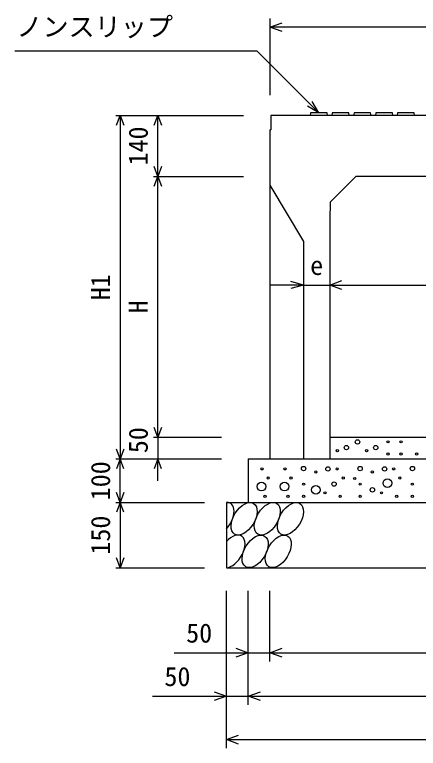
# Model space of a CAD drawing. Units: millimetres, scale not verified. Extents: x -16800 to 16800, y -5940 to 5940.
# Drawn here: x -12152 to -11224, y 856 to 2543 of the extents above; entities that cross this region are included whole.
import ezdxf
from ezdxf.enums import TextEntityAlignment as Align

# ---------------------------------------------------------------- set-up
doc = ezdxf.new("R2010")
doc.units = ezdxf.units.MM
doc.header["$LTSCALE"] = 20
for name, color, linetype, lineweight in [('0-0_DIM', 7, 'Continuous', 25), ('0-2_HATCH', 6, 'Continuous', 25), ('0-5_OUTLINE', 3, 'Continuous', 25)]:
    doc.layers.add(name, color=color, linetype=linetype, lineweight=lineweight)
doc.styles.add('ＭＳ ゴシック', font='')
doc.styles.get('ＭＳ ゴシック').set_extended_font_data('MS Gothic')

msp = doc.modelspace()

# ---------------------------------------------------------------- linework, layer by layer
at = {"layer": '0-0_DIM'}
for p, q in [((-11565.25, 2534.52), (-11565.25, 2357.77)), ((-10690.25, 2514.52), (-11565.25, 2514.52)), ((-12151.85, 2460.02), (-11594.96, 2460.02)), ((-11452.75, 2317.81), (-11594.96, 2460.02)), ((-11452.75, 2317.81), (-11478.73, 2332.81)), ((-11452.75, 2317.81), (-11467.75, 2343.79)), ((-11919.45, 2311.31), (-11626.12, 2311.31)), ((-11909.45, 2311.31), (-11909.45, 1521.31)), ((-11822.79, 2171.31), (-11822.79, 2311.31)), ((-11832.79, 2171.31), (-11626.12, 2171.31)), ((-11822.79, 1571.31), (-11822.79, 2171.31)), ((-11487.75, 1921.41), (-11516.73, 1929.18)), ((-11487.75, 1921.41), (-11566.39, 1921.41)), ((-11487.75, 1921.41), (-11516.73, 1913.65)), ((-11487.75, 1921.41), (-11427.75, 1921.41)), ((-11427.75, 1921.41), (-10827.75, 1921.41)), ((-11832.79, 1571.31), (-11676.12, 1571.31)), ((-11822.79, 1571.31), (-11822.79, 1521.31)), ((-11919.45, 1521.31), (-11676.12, 1521.31)), ((-11909.45, 1421.31), (-11909.45, 1521.31)), ((-11822.79, 1471.31), (-11822.79, 1521.31)), ((-11919.45, 1421.31), (-11715.25, 1421.31)), ((-11909.45, 1421.31), (-11909.45, 1271.31)), ((-11919.45, 1271.31), (-11715.25, 1271.31)), ((-11665.25, 855.79), (-11665.25, 1218.14)), ((-11615.25, 955.79), (-11615.25, 1218.14)), ((-11565.25, 1055.79), (-11565.25, 1218.14)), ((-11785.25, 1075.79), (-11565.25, 1075.79)), ((-11565.25, 1075.79), (-10690.25, 1075.79)), ((-11835.25, 975.79), (-11615.25, 975.79)), ((-11615.25, 975.79), (-10640.25, 975.79)), ((-11665.25, 875.79), (-10590.25, 875.79))]:
    msp.add_line(p, q, dxfattribs=at)
for points in [[(-11537.02, 2504.26), (-11565.21, 2514.52), (-11537.02, 2524.78)], [(-11917.66, 2288.75), (-11909.45, 2311.31), (-11901.25, 2288.75)], [(-11831, 2288.75), (-11822.79, 2311.31), (-11814.58, 2288.75)], [(-11814.58, 2193.86), (-11822.79, 2171.31), (-11831, 2193.86)], [(-11831, 2148.75), (-11822.79, 2171.31), (-11814.58, 2148.75)], [(-11399.56, 1911.15), (-11427.75, 1921.41), (-11399.56, 1931.67)], [(-11814.58, 1593.86), (-11822.79, 1571.31), (-11831, 1593.86)], [(-11901.25, 1543.86), (-11909.45, 1521.31), (-11917.66, 1543.86)], [(-11901.25, 1498.75), (-11909.45, 1521.31), (-11917.66, 1498.75)], [(-11814.58, 1498.75), (-11822.79, 1521.31), (-11831, 1498.75)], [(-11901.25, 1443.86), (-11909.45, 1421.31), (-11917.66, 1443.86)], [(-11901.25, 1398.75), (-11909.45, 1421.31), (-11917.66, 1398.75)], [(-11901.25, 1293.86), (-11909.45, 1271.31), (-11917.66, 1293.86)], [(-11643.44, 1086.05), (-11615.25, 1075.79), (-11643.44, 1065.53)], [(-11537.06, 1065.53), (-11565.25, 1075.79), (-11537.06, 1086.05)], [(-11693.44, 986.05), (-11665.25, 975.79), (-11693.44, 965.53)], [(-11587.06, 965.53), (-11615.25, 975.79), (-11587.06, 986.05)], [(-11637.06, 865.53), (-11665.25, 875.79), (-11637.06, 886.05)]]:
    msp.add_lwpolyline(points, dxfattribs=at)
at = {"layer": '0-2_HATCH'}
for p, q in [((-11432.75, 2311.31), (-11433.75, 2317.81)), ((-11382.75, 2311.31), (-11383.75, 2317.81)), ((-11332.75, 2311.31), (-11333.75, 2317.81)), ((-11282.75, 2311.31), (-11283.75, 2317.81)), ((-11232.75, 2311.31), (-11233.75, 2317.81))]:
    msp.add_line(p, q, dxfattribs=at)
for points in [[(-11433.75, 2317.81), (-11471.75, 2317.81), (-11472.75, 2311.31)], [(-11383.75, 2317.81), (-11421.75, 2317.81), (-11422.75, 2311.31)], [(-11333.75, 2317.81), (-11371.75, 2317.81), (-11372.75, 2311.31)], [(-11283.75, 2317.81), (-11321.75, 2317.81), (-11322.75, 2311.31)], [(-11233.75, 2317.81), (-11271.75, 2317.81), (-11272.75, 2311.31)]]:
    msp.add_lwpolyline(points, dxfattribs=at)
for centre, radius in [((-11389.36, 1547.49), 5), ((-11363.88, 1560.62), 5), ((-11321.82, 1547.49), 5), ((-11293.78, 1560.62), 2.5), ((-11263.78, 1560.62), 2.5), ((-11410.39, 1540.48), 2.5), ((-11342.85, 1540.48), 2.5), ((-11293.78, 1532.61), 2.5), ((-11263.78, 1532.61), 2.5), ((-11227.9, 1532.61), 2.5), ((-11487.79, 1499.36), 5), ((-11431.71, 1498.49), 5), ((-11357.79, 1499.36), 5), ((-11301.71, 1498.49), 5), ((-11237.79, 1499.36), 5), ((-11583.35, 1498.49), 2.5), ((-11530.68, 1498.49), 2.5), ((-11459.75, 1491.48), 2.5), ((-11410.68, 1498.49), 2.5), ((-11329.75, 1491.48), 2.5), ((-11280.68, 1498.49), 2.5), ((-11569.34, 1477.47), 2.5), ((-11516.66, 1477.47), 2.5), ((-11417.69, 1463.47), 5), ((-11396.66, 1477.47), 2.5), ((-11370.2, 1476.56), 2.5), ((-11295.17, 1465.47), 10), ((-11266.66, 1477.47), 2.5), ((-11584.52, 1457.78), 10), ((-11531.84, 1457.78), 10), ((-11487.79, 1463.47), 2.5), ((-11459.75, 1450.34), 10), ((-11357.79, 1463.47), 2.5), ((-11329.75, 1450.34), 5), ((-11237.79, 1463.47), 2.5), ((-11576.35, 1435.45), 2.5), ((-11523.67, 1435.45), 2.5), ((-11487.79, 1435.45), 2.5), ((-11438.72, 1443.33), 2.5), ((-11403.67, 1435.45), 2.5), ((-11357.79, 1435.45), 2.5), ((-11308.72, 1443.33), 2.5), ((-11273.67, 1435.45), 2.5), ((-11237.79, 1435.45), 2.5)]:
    msp.add_circle(centre, radius, dxfattribs=at)
for centre, start_param, end_param in [((-11677.62, 1383.78), 4.385593, 6.6745444), ((-11652.3, 1308.79), 3.5111464, 7.548991)]:
    msp.add_ellipse(centre, major_axis=(21.81, 35.31), ratio=0.5792, start_param=start_param, end_param=end_param, dxfattribs=at)
for centre in [(-11624.41, 1383.78), (-11571.2, 1383.78), (-11517.99, 1383.78), (-11599.09, 1308.79), (-11545.88, 1308.79)]:
    msp.add_ellipse(centre, major_axis=(21.81, 35.31), ratio=0.5792, dxfattribs=at)
at = {"layer": '0-5_OUTLINE'}
for p, q in [((-11127.75, 2311.31), (-11563.25, 2311.31)), ((-11563.25, 2311.31), (-11563.25, 2278.31)), ((-11565.25, 2278.31), (-11563.25, 2278.31)), ((-11565.25, 2278.31), (-11565.25, 1521.31)), ((-10887.75, 2171.31), (-11367.75, 2171.31)), ((-11565.25, 2151.31), (-11487.75, 2021.31)), ((-11427.75, 2071.31), (-11427.75, 1521.31)), ((-11487.75, 2021.31), (-11487.75, 1521.31)), ((-11427.75, 1571.31), (-10827.75, 1571.31)), ((-11615.25, 1521.31), (-11615.25, 1421.31)), ((-11615.25, 1521.31), (-10640.25, 1521.31)), ((-11565.25, 1521.31), (-11427.75, 1521.31)), ((-11665.25, 1421.31), (-10590.25, 1421.31))]:
    msp.add_line(p, q, dxfattribs=at)
for points in [[(-11367.75, 2171.31), (-11426.73, 2112.33), (-11427.75, 2071.31)], [(-11665.25, 1421.31), (-11665.25, 1271.31), (-10590.25, 1271.31)]]:
    msp.add_lwpolyline(points, dxfattribs=at)

# ---------------------------------------------------------------- texts
at = {"layer": '0-0_DIM', "style": 'ＭＳ ゴシック'}
for s, p in [('ノンスリップ', (-12148, 2480.2)), ('e', (-11472.75, 1931.41)), ('50', (-11757.69, 1085.79)), ('50', (-11807.69, 985.79))]:
    msp.add_text(s, height=43.99, dxfattribs=at).set_placement(p, align=Align.BOTTOM_LEFT)
for s, p in [('140', (-11832.79, 2196.31)), ('H1', (-11919.45, 1886.31)), ('H', (-11832.79, 1856.31)), ('50', (-11832.79, 1534.63)), ('100', (-11919.45, 1426.31)), ('150', (-11919.45, 1301.31))]:
    msp.add_text(s, height=43.99, rotation=90, dxfattribs=at).set_placement(p, align=Align.BOTTOM_LEFT)

doc.saveas('drawing.dxf')
